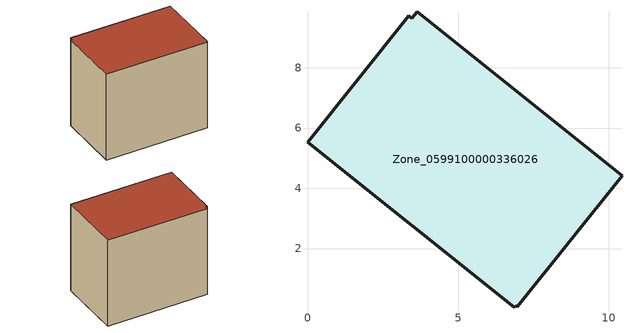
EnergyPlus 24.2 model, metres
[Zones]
Zone_0599100000336026
 floor ground (C_G): 6.91,0.11 6.86,0.05 0,5.52 3.35,9.73 3.46,9.65 3.64,9.86 10.44,4.42 6.97,0.06 z0.51
 wall outside (C_F): 6.86,0.05 6.91,0.11 6.97,0.06 10.44,4.42 3.64,9.86 3.46,9.65 3.35,9.73 0,5.52 6.86,0.05 z0.51:8.29
 roof outside (C_R): 10.44,4.42 3.64,9.86 3.46,9.65 3.35,9.73 0,5.52 6.86,0.05 6.91,0.11 6.97,0.06 z8.29
[BUILDING]
Pand.0599100000336026: North Axis=0; Terrain=City; Loads Convergence Tolerance Value=0.04; Temperature Convergence Tolerance Value=0.4; Solar Distribution=FullExterior; Maximum Number of Warmup Days=25; Minimum Number of Warmup Days=1
[Site:Location]
Rotterdam.The.Hague.AP_ZH_NLD Design_Conditions: Latitude=51.96; Longitude=4.45; Time Zone=1; Elevation=-4.5
[SITE:GROUNDTEMPERATURE:BUILDINGSURFACE]
18, 18, 18, 18, 18, 18, 18, 18, 18, 18, 18, 18
[MATERIAL] Thermal Absorptance=0.9; Solar Absorptance=0.7; Visible Absorptance=0.7
Name | Roughness | Thickness | Conductivity | Density | Specific Heat
G.TC.1975-1991 | MediumSmooth | 0.15 | 0.288461 | 540 | 1210
F.TC.1975-1991 | Rough | 0.3 | 0.230769 | 1920 | 840
R.TC.1975-1991 | MediumRough | 0.2 | 0.153846 | 1500 | 1000
[CONSTRUCTION]
C_G: G.TC.1975-1991
C_F: F.TC.1975-1991
C_R: R.TC.1975-1991
[ZONE]
Zone_0599100000336026: Type=1; Multiplier=1; Ceiling Height=Autocalculate; Volume=Autocalculate; Floor Area=autocalculate; Part of Total Floor Area=Yes
[ZONEINFILTRATION:DESIGNFLOWRATE]
Infil_Zone_0599100000336026: Zone or ZoneList or Space or SpaceList=Zone_0599100000336026; Schedule=AlwaysOn; Design Flow Rate Calculation Method=Flow/Area; Flow Rate per Floor Area=0.003; Constant Term Coefficient=1; Temperature Term Coefficient=0; Velocity Term Coefficient=0; Velocity Squared Term Coefficient=0
[HVACTEMPLATE:ZONE:IDEALLOADSAIRSYSTEM]
Zone_0599100000336026: Maximum Heating Supply Air Temperature=50; Minimum Cooling Supply Air Temperature=13; Maximum Heating Supply Air Humidity Ratio=0.0156; Minimum Cooling Supply Air Humidity Ratio=0.0077; Heating Limit=NoLimit; Cooling Limit=NoLimit; Dehumidification Control Type=ConstantSensibleHeatRatio; Cooling Sensible Heat Ratio=0.7; Dehumidification Setpoint=60; Humidification Control Type=None; Humidification Setpoint=30; Outdoor Air Method=None; Outdoor Air Flow Rate per Person=0.00944; Outdoor Air Flow Rate per Zone Floor Area=0; Outdoor Air Flow Rate per Zone=0; Demand Controlled Ventilation Type=None; Outdoor Air Economizer Type=NoEconomizer; Heat Recovery Type=None; Sensible Heat Recovery Effectiveness=0.7; Latent Heat Recovery Effectiveness=0.65
[ZONECONTROL:THERMOSTAT]
ThermostatControl_Zone_0599100000336026: Zone or ZoneList=Zone_0599100000336026; Control Type Schedule=DualSetpointControlType; Control 1=Thermostat_Zone_0599100000336026; Temperature Difference Between Cutout And Setpoint=0
[THERMOSTATSETPOINT:DUALSETPOINT]
Thermostat_Zone_0599100000336026: Heating Setpoint Temperature Schedule=HeatingSetpoint_Zone_0599100000336026; Cooling Setpoint Temperature Schedule=CoolingSetpoint_Zone_0599100000336026
[SCHEDULE:COMPACT]
HeatingSetpoint_Zone_0599100000336026: Through: 12/31, For: AllDays, Until: 24:00, 21
CoolingSetpoint_Zone_0599100000336026: Through: 12/31, For: AllDays, Until: 24:00, 24
DualSetpointControlType: Through: 12/31, For: AllDays, Until: 24:00, 4
AlwaysOn: Through: 12/31, For: AllDays, Until: 24:00, 1
